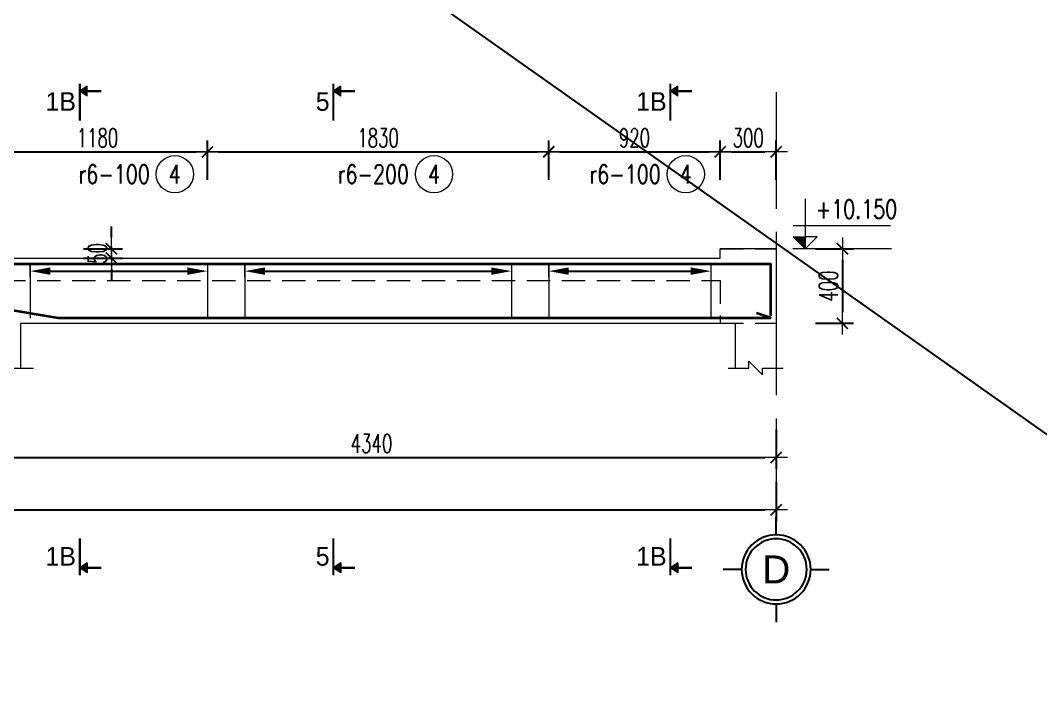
# Model space of a CAD drawing. Header units: millimetres. Extents: x -529861 to -223882, y -171969 to 61504.
# Drawn here: x -374648 to -369177, y -93475 to -89836 of the extents above; entities that cross this region are included whole.
import ezdxf
from ezdxf.enums import TextEntityAlignment as Align

# ---------------------------------------------------------------- set-up
doc = ezdxf.new("R2010")
doc.units = ezdxf.units.MM
doc.header["$LTSCALE"] = 5000
doc.linetypes.add('CENTER', pattern=[2, 1.25, -0.25, 0.25, -0.25])
doc.linetypes.add('HIDDEN', pattern=[0.375, 0.25, -0.125])
doc.layers.get('Defpoints').update_dxf_attribs({"color": 143})
for name, color, linetype, lineweight in [('dim', 8, 'Continuous', 18), ('kata_dim', 8, 'Continuous', 15), ('kata_grid', 8, 'CENTER', 5), ('kata_net khuat', 9, 'HIDDEN', 5), ('kata_net manh', 8, 'Continuous', 5), ('kata_net thay', 4, 'Continuous', 20), ('kata_text', 7, 'Continuous', 30), ('kata_thep chu', 1, 'Continuous', 35), ('kata_thep dai', 220, 'Continuous', 20), ('S-dims', 8, 'Continuous', 18)]:
    doc.layers.add(name, color=color, linetype=linetype, lineweight=lineweight)
doc.layers.add('KCS_Plotter', color=11, linetype='Continuous', plot=False)
doc.layers.add('text', color=255, linetype='Continuous')
doc.styles.add('AVANH', font='')
doc.styles.add('General text 1', font='')
doc.styles.add('kata_text', font='arial.ttf', dxfattribs={"width": 0.8})
doc.styles.add('vnsimpli', font='vnsimli.shx', dxfattribs={"width": 0.65})
doc.styles.get('AVANH').set_extended_font_data('.VnArialH')
doc.styles.get('General text 1').set_extended_font_data('.VnAvantH')
doc.dimstyles.new('kata_dim_40', dxfattribs={"dimscale": 40, "dimtxt": 2.5, "dimasz": 1.5, "dimexe": 1.5, "dimexo": 2.5, "dimtad": 1, "dimdec": 0, "dimzin": 0, "dimdsep": 46, "dimtxsty": 'vnsimpli', "dimblk": 'kata_block_ArchTick', "dimcen": 0.09, "dimdle": 1.2, "dimclrd": 8, "dimclre": 8, "dimclrt": 3, "dimadec": 0, "dimazin": 0, "dimtfac": 1, "dimtdec": 0, "dimtix": 1, "dimtofl": 0, "dimtmove": 0, "dimatfit": 3, "dimfxl": 3.75, "dimfxlon": 1, "dimtolj": 1, "dimtzin": 0, "dimarcsym": 0})
doc.dimstyles.new('kata_rai_thep', dxfattribs={"dimtxt": 2, "dimasz": 1, "dimexe": 0, "dimexo": 0, "dimtad": 1, "dimdec": 0, "dimzin": 12, "dimdsep": 46, "dimtxsty": 'kata_text', "dimblk": 'kata_block_RUNTIC', "dimcen": 0, "dimse1": 1, "dimse2": 1, "dimclrd": 6, "dimclre": 6, "dimclrt": 7, "dimadec": 0, "dimazin": 3, "dimtfac": 1, "dimtdec": 0, "dimtmove": 2, "dimatfit": 3, "dimldrblk": 'kata_block_LEADERTIC', "dimfxl": 1, "dimtolj": 1, "dimtzin": 0, "dimlwd": -1, "dimlwe": -1, "dimarcsym": 0})

# ---------------------------------------------------------------- blocks, each defined once
blk = doc.blocks.new('kata_block_ArchTick')
at = {"color": 8}
blk.add_line((1, 0), (-1, 0), dxfattribs=at)
at = {"color": 8, "const_width": 0.15}
blk.add_lwpolyline([(-0.5, -0.5), (0.5, 0.5)], dxfattribs=at)
blk = doc.blocks.new('*D761')
at = {"layer": 'Defpoints', "color": 0, "linetype": 'ByBlock', "ltscale": 1500, "transparency": 16777216}
for p in [(-370594.6, -90541.3), (-370894.6, -91061.3), (-370594.6, -91061.3)]:
    blk.add_point(p, dxfattribs=at)
at = {"layer": 'kata_dim', "color": 8, "linetype": 'ByBlock', "lineweight": -2, "ltscale": 1500, "transparency": 16777216}
for p, q in [((-370894.6, -90691.3), (-370894.6, -90481.3)), ((-370594.6, -90691.3), (-370594.6, -90481.3)), ((-370834.6, -90541.3), (-370654.6, -90541.3))]:
    blk.add_line(p, q, dxfattribs=at)
at = {"layer": 'kata_dim', "color": 8, "linetype": 'ByBlock', "lineweight": -2, "ltscale": 1500, "transparency": 16777216, "xscale": 60, "yscale": 60, "zscale": 60, "rotation": 180}
blk.add_blockref('kata_block_ArchTick', (-370894.6, -90541.3), dxfattribs=at)
at = {"layer": 'kata_dim', "color": 8, "linetype": 'ByBlock', "lineweight": -2, "ltscale": 1500, "transparency": 16777216, "xscale": 60, "yscale": 60, "zscale": 60}
blk.add_blockref('kata_block_ArchTick', (-370594.6, -90541.3), dxfattribs=at)
at = {"layer": 'kata_dim', "color": 3, "linetype": 'ByBlock', "ltscale": 1500, "transparency": 16777216, "insert": (-370744.6, -90466.3), "char_height": 100, "attachment_point": 5, "style": 'vnsimpli'}
blk.add_mtext('\\A1;300', dxfattribs=at)
blk = doc.blocks.new('*D762')
at = {"layer": 'Defpoints', "color": 0, "linetype": 'ByBlock', "ltscale": 1500, "transparency": 16777216}
for p in [(-373644.6, -90541.3), (-374824.6, -91061.3), (-373644.6, -91061.3)]:
    blk.add_point(p, dxfattribs=at)
at = {"layer": 'kata_dim', "color": 8, "linetype": 'ByBlock', "lineweight": -2, "ltscale": 1500, "transparency": 16777216}
for p, q in [((-374824.6, -90691.3), (-374824.6, -90481.3)), ((-373644.6, -90691.3), (-373644.6, -90481.3)), ((-374764.6, -90541.3), (-373704.6, -90541.3))]:
    blk.add_line(p, q, dxfattribs=at)
at = {"layer": 'kata_dim', "color": 8, "linetype": 'ByBlock', "lineweight": -2, "ltscale": 1500, "transparency": 16777216, "xscale": 60, "yscale": 60, "zscale": 60, "rotation": 180}
blk.add_blockref('kata_block_ArchTick', (-374824.6, -90541.3), dxfattribs=at)
at = {"layer": 'kata_dim', "color": 8, "linetype": 'ByBlock', "lineweight": -2, "ltscale": 1500, "transparency": 16777216, "xscale": 60, "yscale": 60, "zscale": 60}
blk.add_blockref('kata_block_ArchTick', (-373644.6, -90541.3), dxfattribs=at)
at = {"layer": 'kata_dim', "color": 3, "linetype": 'ByBlock', "ltscale": 1500, "transparency": 16777216, "insert": (-374234.6, -90466.3), "char_height": 100, "attachment_point": 5, "style": 'vnsimpli'}
blk.add_mtext('\\A1;1180', dxfattribs=at)
blk = doc.blocks.new('*D763')
at = {"layer": 'Defpoints', "color": 0, "linetype": 'ByBlock', "ltscale": 1500, "transparency": 16777216}
for p in [(-371814.6, -90541.3), (-373644.6, -91061.3), (-371814.6, -91061.3)]:
    blk.add_point(p, dxfattribs=at)
at = {"layer": 'kata_dim', "color": 8, "linetype": 'ByBlock', "lineweight": -2, "ltscale": 1500, "transparency": 16777216}
for p, q in [((-373644.6, -90691.3), (-373644.6, -90481.3)), ((-371814.6, -90691.3), (-371814.6, -90481.3)), ((-373584.6, -90541.3), (-371874.6, -90541.3))]:
    blk.add_line(p, q, dxfattribs=at)
at = {"layer": 'kata_dim', "color": 8, "linetype": 'ByBlock', "lineweight": -2, "ltscale": 1500, "transparency": 16777216, "xscale": 60, "yscale": 60, "zscale": 60, "rotation": 180}
blk.add_blockref('kata_block_ArchTick', (-373644.6, -90541.3), dxfattribs=at)
at = {"layer": 'kata_dim', "color": 8, "linetype": 'ByBlock', "lineweight": -2, "ltscale": 1500, "transparency": 16777216, "xscale": 60, "yscale": 60, "zscale": 60}
blk.add_blockref('kata_block_ArchTick', (-371814.6, -90541.3), dxfattribs=at)
at = {"layer": 'kata_dim', "color": 3, "linetype": 'ByBlock', "ltscale": 1500, "transparency": 16777216, "insert": (-372729.6, -90466.3), "char_height": 100, "attachment_point": 5, "style": 'vnsimpli'}
blk.add_mtext('\\A1;1830', dxfattribs=at)
blk = doc.blocks.new('*D764')
at = {"layer": 'Defpoints', "color": 0, "linetype": 'ByBlock', "ltscale": 1500, "transparency": 16777216}
for p in [(-370894.6, -90541.3), (-371814.6, -91061.3), (-370894.6, -91061.3)]:
    blk.add_point(p, dxfattribs=at)
at = {"layer": 'kata_dim', "color": 8, "linetype": 'ByBlock', "lineweight": -2, "ltscale": 1500, "transparency": 16777216}
for p, q in [((-371814.6, -90691.3), (-371814.6, -90481.3)), ((-370894.6, -90691.3), (-370894.6, -90481.3)), ((-371754.6, -90541.3), (-370954.6, -90541.3))]:
    blk.add_line(p, q, dxfattribs=at)
at = {"layer": 'kata_dim', "color": 8, "linetype": 'ByBlock', "lineweight": -2, "ltscale": 1500, "transparency": 16777216, "xscale": 60, "yscale": 60, "zscale": 60, "rotation": 180}
blk.add_blockref('kata_block_ArchTick', (-371814.6, -90541.3), dxfattribs=at)
at = {"layer": 'kata_dim', "color": 8, "linetype": 'ByBlock', "lineweight": -2, "ltscale": 1500, "transparency": 16777216, "xscale": 60, "yscale": 60, "zscale": 60}
blk.add_blockref('kata_block_ArchTick', (-370894.6, -90541.3), dxfattribs=at)
at = {"layer": 'kata_dim', "color": 3, "linetype": 'ByBlock', "ltscale": 1500, "transparency": 16777216, "insert": (-371354.6, -90466.3), "char_height": 100, "attachment_point": 5, "style": 'vnsimpli'}
blk.add_mtext('\\A1;920', dxfattribs=at)
blk = doc.blocks.new('*D765')
at = {"layer": 'Defpoints', "color": 0, "linetype": 'ByBlock', "ltscale": 1500, "transparency": 16777216}
for p in [(-370484.3, -91061.3), (-370484.3, -91461.3), (-370239.5, -91461.3)]:
    blk.add_point(p, dxfattribs=at)
at = {"layer": 'kata_dim', "color": 8, "linetype": 'ByBlock', "lineweight": -2, "ltscale": 1500, "transparency": 16777216}
for p, q in [((-370384.3, -91061.3), (-370179.5, -91061.3)), ((-370239.5, -91121.3), (-370239.5, -91401.3)), ((-370384.3, -91461.3), (-370179.5, -91461.3))]:
    blk.add_line(p, q, dxfattribs=at)
at = {"layer": 'kata_dim', "color": 8, "linetype": 'ByBlock', "lineweight": -2, "ltscale": 1500, "transparency": 16777216, "xscale": 60, "yscale": 60, "zscale": 60}
for p, rotation in [((-370239.5, -91061.3), 90), ((-370239.5, -91461.3), 270)]:
    blk.add_blockref('kata_block_ArchTick', p, dxfattribs=dict(at, rotation=rotation))
at = {"layer": 'kata_dim', "color": 3, "linetype": 'ByBlock', "ltscale": 1500, "transparency": 16777216, "insert": (-370314.5, -91261.3), "char_height": 100, "attachment_point": 5, "rotation": 90, "style": 'vnsimpli'}
blk.add_mtext('\\A1;400', dxfattribs=at)
blk = doc.blocks.new('kata_block_CT')
at = {"layer": 'S-dims', "linetype": 'ByBlock', "ltscale": 1500}
blk.add_hatch(color=256, dxfattribs=at).paths.add_polyline_path([(0, 1.6), (-1.61, 1.6), (0, 0)])
h = blk.add_hatch(dxfattribs=at)
h.set_pattern_fill('ANSI31', color=256, scale=1.406, style=0)
h.paths.add_polyline_path([(0, 1.6), (0, 0), (1.61, 1.6)])
for p, q in [((-1.59, 3.14), (11.47, 3.14)), ((11.56, 0), (-1.64, 0))]:
    blk.add_line(p, q, dxfattribs=at)
for points in [[(0, 6.69), (0, 0)], [(0, 0), (-1.61, 1.6), (0, 1.6)], [(0, 0), (1.61, 1.6), (0, 1.6)]]:
    blk.add_lwpolyline(points, dxfattribs=at)
at = {"layer": 'S-dims', "color": 3, "style": 'vnsimpli', "width": 0.75}
blk.add_attdef('CT', (1.41, 4.07), '', height=2.5, dxfattribs=at)
blk = doc.blocks.new('*D766')
at = {"layer": 'Defpoints', "color": 0, "linetype": 'ByBlock', "ltscale": 1500, "transparency": 16777216}
for p in [(-381894.6, -91461.3), (-370594.6, -91608.5), (-370594.6, -92461.3)]:
    blk.add_point(p, dxfattribs=at)
at = {"layer": 'kata_dim', "color": 8, "linetype": 'ByBlock', "lineweight": -2, "ltscale": 1500, "transparency": 16777216}
for p, q in [((-381894.6, -92311.3), (-381894.6, -92521.3)), ((-370594.6, -92311.3), (-370594.6, -92521.3)), ((-381834.6, -92461.3), (-370654.6, -92461.3))]:
    blk.add_line(p, q, dxfattribs=at)
at = {"layer": 'kata_dim', "color": 8, "linetype": 'ByBlock', "lineweight": -2, "ltscale": 1500, "transparency": 16777216, "xscale": 60, "yscale": 60, "zscale": 60, "rotation": 180}
blk.add_blockref('kata_block_ArchTick', (-381894.6, -92461.3), dxfattribs=at)
at = {"layer": 'kata_dim', "color": 8, "linetype": 'ByBlock', "lineweight": -2, "ltscale": 1500, "transparency": 16777216, "xscale": 60, "yscale": 60, "zscale": 60}
blk.add_blockref('kata_block_ArchTick', (-370594.6, -92461.3), dxfattribs=at)
at = {"layer": 'kata_dim', "color": 3, "linetype": 'ByBlock', "ltscale": 1500, "transparency": 16777216, "insert": (-376244.6, -92386.3), "char_height": 100, "attachment_point": 5, "style": 'vnsimpli'}
blk.add_mtext('\\A1;11300', dxfattribs=at)
blk = doc.blocks.new('*D772')
at = {"layer": 'Defpoints', "color": 0, "linetype": 'ByBlock', "ltscale": 1500, "transparency": 16777216}
for p in [(-370594.6, -91520.1), (-374934.6, -91570.8), (-370594.6, -92181.3)]:
    blk.add_point(p, dxfattribs=at)
at = {"layer": 'kata_dim', "color": 8, "linetype": 'ByBlock', "lineweight": -2, "ltscale": 1500, "transparency": 16777216}
for p, q in [((-374934.6, -92031.3), (-374934.6, -92241.3)), ((-370594.6, -92031.3), (-370594.6, -92241.3)), ((-374874.6, -92181.3), (-370654.6, -92181.3))]:
    blk.add_line(p, q, dxfattribs=at)
at = {"layer": 'kata_dim', "color": 8, "linetype": 'ByBlock', "lineweight": -2, "ltscale": 1500, "transparency": 16777216, "xscale": 60, "yscale": 60, "zscale": 60, "rotation": 180}
blk.add_blockref('kata_block_ArchTick', (-374934.6, -92181.3), dxfattribs=at)
at = {"layer": 'kata_dim', "color": 8, "linetype": 'ByBlock', "lineweight": -2, "ltscale": 1500, "transparency": 16777216, "xscale": 60, "yscale": 60, "zscale": 60}
blk.add_blockref('kata_block_ArchTick', (-370594.6, -92181.3), dxfattribs=at)
at = {"layer": 'kata_dim', "color": 3, "linetype": 'ByBlock', "ltscale": 1500, "transparency": 16777216, "insert": (-372764.6, -92106.3), "char_height": 100, "attachment_point": 5, "style": 'vnsimpli'}
blk.add_mtext('\\A1;4340', dxfattribs=at)
blk = doc.blocks.new('kata_block_GRID')
at = {"layer": 'dim', "color": 250, "linetype": 'Continuous', "lineweight": -3}
for p, q in [((0, 4.62), (0, 7.08)), ((-4.63, 0), (-7.09, 0)), ((4.63, 0), (7.09, 0)), ((0, -4.63), (0, -7.09))]:
    blk.add_line(p, q, dxfattribs=at)
at = {"layer": 'dim', "color": 250, "linetype": 'Continuous', "lineweight": -3, "extrusion": (0, 0, -1)}
blk.add_ellipse((0, 0), major_axis=(-4.63, 0), ratio=1, start_param=3.141414, end_param=9.424599, dxfattribs=at)
at = {"layer": 'dim', "color": 9, "linetype": 'Continuous', "lineweight": -3, "extrusion": (0, 0, -1)}
blk.add_ellipse((0, 0), major_axis=(-4.1, 0), ratio=1, start_param=3.140844, end_param=9.424029, dxfattribs=at)
at = {"layer": 'text', "color": 33, "style": 'AVANH'}
blk.add_attdef('GRID', text='', height=3.75, dxfattribs=at).set_placement((0, 0), align=Align.MIDDLE)
blk = doc.blocks.new('kata_block_RUNTIC')
at = {"layer": 'kata_dim', "color": 6}
blk.add_line((0, 0.75), (0, -0.75), dxfattribs=at)
blk.add_lwpolyline([(0, 0, 0, 1, 0), (-2.7, 0, 1, 1, 0)], format="xyseb", dxfattribs=at)
blk = doc.blocks.new('*D779')
at = {"layer": 'Defpoints', "color": 6, "linetype": 'ByBlock', "ltscale": 1500, "transparency": 16777216}
blk.add_line((-374554.6, -91181.3), (-373684.6, -91181.3), dxfattribs=at)
at = {"layer": 'Defpoints', "color": 0, "linetype": 'ByBlock', "ltscale": 1500, "transparency": 16777216}
for p in [(-374594.6, -91181.3), (-373644.6, -91181.3), (-373644.6, -91181.3)]:
    blk.add_point(p, dxfattribs=at)
at = {"layer": 'Defpoints', "color": 6, "linetype": 'ByBlock', "ltscale": 1500, "transparency": 16777216, "xscale": 40, "yscale": 40, "zscale": 40, "rotation": 180}
blk.add_blockref('kata_block_RUNTIC', (-374594.6, -91181.3), dxfattribs=at)
at = {"layer": 'Defpoints', "color": 6, "linetype": 'ByBlock', "ltscale": 1500, "transparency": 16777216, "xscale": 40, "yscale": 40, "zscale": 40}
blk.add_blockref('kata_block_RUNTIC', (-373644.6, -91181.3), dxfattribs=at)
blk = doc.blocks.new('kata_block_LEADERTIC')
at = {"layer": 'kata_dim', "color": 6}
blk.add_lwpolyline([(0, 0, 0, 1, 0), (-2.7, 0, 1, 1, 0)], format="xyseb", dxfattribs=at)
blk = doc.blocks.new('*D780')
at = {"layer": 'Defpoints', "color": 6, "linetype": 'ByBlock', "ltscale": 1500, "transparency": 16777216}
blk.add_line((-373404.6, -91181.3), (-372054.6, -91181.3), dxfattribs=at)
at = {"layer": 'Defpoints', "color": 0, "linetype": 'ByBlock', "ltscale": 1500, "transparency": 16777216}
for p in [(-373444.6, -91181.3), (-372014.6, -91181.3), (-372014.6, -91181.3)]:
    blk.add_point(p, dxfattribs=at)
at = {"layer": 'Defpoints', "color": 6, "linetype": 'ByBlock', "ltscale": 1500, "transparency": 16777216, "xscale": 40, "yscale": 40, "zscale": 40, "rotation": 180}
blk.add_blockref('kata_block_RUNTIC', (-373444.6, -91181.3), dxfattribs=at)
at = {"layer": 'Defpoints', "color": 6, "linetype": 'ByBlock', "ltscale": 1500, "transparency": 16777216, "xscale": 40, "yscale": 40, "zscale": 40}
blk.add_blockref('kata_block_RUNTIC', (-372014.6, -91181.3), dxfattribs=at)
blk = doc.blocks.new('*D781')
at = {"layer": 'Defpoints', "color": 6, "linetype": 'ByBlock', "ltscale": 1500, "transparency": 16777216}
blk.add_line((-371774.6, -91181.3), (-370984.6, -91181.3), dxfattribs=at)
at = {"layer": 'Defpoints', "color": 0, "linetype": 'ByBlock', "ltscale": 1500, "transparency": 16777216}
for p in [(-371814.6, -91181.3), (-370944.6, -91181.3), (-370944.6, -91181.3)]:
    blk.add_point(p, dxfattribs=at)
at = {"layer": 'Defpoints', "color": 6, "linetype": 'ByBlock', "ltscale": 1500, "transparency": 16777216, "xscale": 40, "yscale": 40, "zscale": 40, "rotation": 180}
blk.add_blockref('kata_block_RUNTIC', (-371814.6, -91181.3), dxfattribs=at)
at = {"layer": 'Defpoints', "color": 6, "linetype": 'ByBlock', "ltscale": 1500, "transparency": 16777216, "xscale": 40, "yscale": 40, "zscale": 40}
blk.add_blockref('kata_block_RUNTIC', (-370944.6, -91181.3), dxfattribs=at)
blk = doc.blocks.new('*U87')
blk.add_circle((2.5, 0), 2.5)
at = {"layer": 'kata_text', "color": 3, "style": 'vnsimpli', "width": 0.75}
blk.add_attdef('DKKC2', text='', height=2.5, dxfattribs=at).set_placement((-0.85, -1.25), align=Align.RIGHT)
at = {"layer": 'kata_text', "color": 7, "style": 'vnsimpli', "width": 0.75}
blk.add_attdef('SH3', text='', height=2.5, dxfattribs=at).set_placement((2.5, 0), align=Align.MIDDLE)
blk = doc.blocks.new('kata_block_SECBAL')
blk.add_hatch(color=2).paths.add_polyline_path([(0.99, 3.81), (0, 3.13), (0.99, 2.46)])
at = {"color": 2}
for p, q in [((0.99, 3.81), (0, 3.13)), ((0.99, 2.46), (0, 3.13)), ((0.99, 2.46), (0.99, 3.81))]:
    blk.add_line(p, q, dxfattribs=at)
at = {"color": 2, "const_width": 0.3}
for points in [[(0, -0.8), (0, 4.16)], [(0.99, 3.13), (2.89, 3.13)]]:
    blk.add_lwpolyline(points, dxfattribs=at)
at = {"color": 2, "linetype": 'ByBlock', "lineweight": -2, "style": 'General text 1'}
blk.add_attdef('DETAIL', text='', height=2.5, dxfattribs=at).set_placement((-0.5, 1.75), align=Align.MIDDLE_RIGHT)
blk = doc.blocks.new('*U88')
blk.add_hatch(color=2).paths.add_polyline_path([(0.99, -0.45), (0, 0.22), (0.99, 0.9)])
at = {"color": 2}
for p, q in [((0.99, 0.9), (0, 0.22)), ((0.99, -0.45), (0, 0.22)), ((0.99, 0.9), (0.99, -0.45))]:
    blk.add_line(p, q, dxfattribs=at)
at = {"color": 2, "const_width": 0.3}
for points in [[(0, 4.16), (0, -0.8)], [(0.99, 0.22), (2.89, 0.22)]]:
    blk.add_lwpolyline(points, dxfattribs=at)
at = {"color": 2, "linetype": 'ByBlock', "lineweight": -2, "style": 'General text 1'}
blk.add_attdef('DETAIL', text='', height=2.5, dxfattribs=at).set_placement((-0.5, 1.75), align=Align.MIDDLE_RIGHT)
blk = doc.blocks.new('*D791')
at = {"layer": 'Defpoints', "color": 0, "linetype": 'ByBlock', "ltscale": 1500, "transparency": 16777216}
for p in [(-374824.6, -91061.3), (-374824.6, -91111.3), (-374159.8, -91111.3)]:
    blk.add_point(p, dxfattribs=at)
at = {"layer": 'kata_dim', "color": 8, "linetype": 'ByBlock', "lineweight": -2, "ltscale": 1500, "transparency": 16777216}
for p, q in [((-374159.8, -91001.3), (-374159.8, -90941.3)), ((-374309.8, -91061.3), (-374099.8, -91061.3)), ((-374309.8, -91111.3), (-374099.8, -91111.3)), ((-374159.8, -91171.3), (-374159.8, -91231.3))]:
    blk.add_line(p, q, dxfattribs=at)
at = {"layer": 'kata_dim', "color": 8, "linetype": 'ByBlock', "lineweight": -2, "ltscale": 1500, "transparency": 16777216, "xscale": 60, "yscale": 60, "zscale": 60}
for p, rotation in [((-374159.8, -91061.3), 270), ((-374159.8, -91111.3), 90)]:
    blk.add_blockref('kata_block_ArchTick', p, dxfattribs=dict(at, rotation=rotation))
at = {"layer": 'kata_dim', "color": 3, "linetype": 'ByBlock', "ltscale": 1500, "transparency": 16777216, "insert": (-374234.8, -91086.3), "char_height": 100, "attachment_point": 5, "rotation": 90, "style": 'vnsimpli'}
blk.add_mtext('\\A1;50', dxfattribs=at)

msp = doc.modelspace()

# ---------------------------------------------------------------- linework, layer by layer
at = {"layer": 'kata_dim', "linetype": 'ByBlock', "ltscale": 1500}
for points in [[(-375111.31, -91701.3), (-374911.31, -91701.3), (-374911.31, -91634.64), (-374777.98, -91767.97), (-374777.98, -91701.3), (-374577.98, -91701.3)], [(-370851.31, -91701.3), (-370741.31, -91701.3), (-370741.31, -91664.64), (-370667.98, -91737.97), (-370667.98, -91701.3), (-370557.98, -91701.3)]]:
    msp.add_lwpolyline(points, dxfattribs=at)
at = {"layer": 'kata_grid', "ltscale": 0.1}
msp.add_line((-370594.64, -90221.3), (-370594.64, -92501.3), dxfattribs=at)
at = {"layer": 'kata_net khuat', "ltscale": 0.1}
msp.add_line((-370894.64, -91061.3), (-370594.64, -91061.3), dxfattribs=at)
msp.add_lwpolyline([(-375044.64, -91461.3), (-374744.64, -91461.3), (-374744.64, -91231.3), (-370894.64, -91231.3), (-370894.64, -91461.3), (-370594.64, -91461.3)], dxfattribs=at)
at = {"layer": 'kata_net thay', "linetype": 'ByBlock', "ltscale": 1500}
for p, q in [((-370894.64, -91111.3), (-370894.64, -91061.3)), ((-370594.64, -91061.3), (-370894.64, -91061.3)), ((-374824.64, -91111.3), (-370894.64, -91111.3))]:
    msp.add_line(p, q, dxfattribs=at)
for points in [[(-370594.64, -91061.3), (-370594.64, -91061.3), (-370594.64, -91461.3), (-370594.64, -91461.3), (-370594.64, -91701.3)], [(-374644.64, -91701.3), (-374644.64, -91461.3), (-370814.64, -91461.3), (-370814.64, -91701.3)]]:
    msp.add_lwpolyline(points, dxfattribs=at)
at = {"layer": 'kata_thep chu', "linetype": 'ByBlock', "ltscale": 1500}
for points in [[(-381864.64, -91541.3), (-381864.64, -91091.3), (-381864.64, -91091.3), (-375132.24, -91091.3), (-374832.24, -91141.3), (-370624.64, -91141.3), (-370624.64, -91141.3), (-370624.64, -91421.88)], [(-381789.64, -91406.3), (-381864.64, -91431.3), (-378044.64, -91431.3), (-377444.64, -91331.3), (-375044.64, -91331.3), (-374444.64, -91431.3), (-370624.64, -91431.3), (-370699.64, -91406.3)]]:
    msp.add_lwpolyline(points, dxfattribs=at)
at = {"layer": 'kata_thep dai', "linetype": 'ByBlock', "ltscale": 30}
for p, q in [((-374594.64, -91141.3), (-374594.64, -91434.3)), ((-373644.64, -91141.3), (-373644.64, -91434.3)), ((-373444.64, -91141.3), (-373444.64, -91434.3)), ((-372014.64, -91141.3), (-372014.64, -91434.3)), ((-371814.64, -91141.3), (-371814.64, -91434.3)), ((-370944.64, -91141.3), (-370944.64, -91434.3))]:
    msp.add_line(p, q, dxfattribs=at)
at = {"layer": 'KCS_Plotter', "linetype": 'ByBlock', "ltscale": 1500}
msp.add_line((-382996.51, -82262.77), (-361996.51, -97112.77), dxfattribs=at)

# ---------------------------------------------------------------- block references
at = {"layer": 'kata_dim', "color": 2, "linetype": 'ByBlock', "ltscale": 1500, "xscale": 40, "yscale": 40, "zscale": 40}
for name, p, values in [('kata_block_SECBAL', (-374329.64, -90341.3), {'DETAIL': '1B'}), ('kata_block_SECBAL', (-372969.64, -90341.3), {'DETAIL': '5'}), ('kata_block_SECBAL', (-371162.14, -90341.3), {'DETAIL': '1b'}), ('*U88', (-374329.64, -92781.3), {'DETAIL': '1B'}), ('*U88', (-372969.64, -92781.3), {'DETAIL': '5'}), ('*U88', (-371162.14, -92781.3), {'DETAIL': '1b'})]:
    msp.add_blockref(name, p, dxfattribs=at).add_auto_attribs(values)
at = {"layer": 'kata_dim', "linetype": 'ByBlock', "ltscale": 1500, "xscale": 40, "yscale": 40, "zscale": 40}
msp.add_blockref('kata_block_GRID', (-370594.64, -92781.3), dxfattribs=at).add_auto_attribs({'GRID': 'D'})
at = {"layer": 'kata_net manh', "linetype": 'ByBlock', "ltscale": 1500, "xscale": 40, "yscale": 40, "zscale": 40}
for p, values in [((-373919.64, -90661.3), {'SH3': '4', 'DKKC2': 'r6-100'}), ((-372529.64, -90661.3), {'SH3': '4', 'DKKC2': 'r6-200'}), ((-371179.64, -90661.3), {'SH3': '4', 'DKKC2': 'r6-100'})]:
    msp.add_blockref('*U87', p, dxfattribs=at).add_auto_attribs(values)
at = {"layer": 'kata_text', "linetype": 'ByBlock', "ltscale": 1500}
ref = msp.add_blockref('kata_block_CT', (-370439.45, -91061.3), dxfattribs=dict(at, xscale=40, yscale=40, zscale=40))
ref.add_attrib('CT', '+10.150', (-370383.07, -90898.57), dxfattribs={"layer": '0', "color": 3, "height": 100, "style": 'vnsimpli', "width": 0.75})

# ---------------------------------------------------------------- dimensions: what is measured, and where the dimension line sits
at = {"layer": 'Defpoints', "linetype": 'ByBlock', "ltscale": 1500}
for p1, p2, picture, middle in [((-374594.64, -91181.3), (-373644.64, -91181.3), '*D779', (-374119.64, -91181.3)), ((-373444.64, -91181.3), (-372014.64, -91181.3), '*D780', (-372729.64, -91181.3)), ((-371814.64, -91181.3), (-370944.64, -91181.3), '*D781', (-371379.64, -91181.3))]:
    dim = msp.add_aligned_dim(p1=p1, p2=p2, distance=0, text=' ', dimstyle='kata_rai_thep', override={"dimscale": 40}, dxfattribs=at)
    dim.commit()
    dim.dimension.update_dxf_attribs({"geometry": picture, "text_midpoint": middle})
at = {"layer": 'kata_dim', "linetype": 'ByBlock', "ltscale": 1500}
for base, p1, p2, picture, middle in [((-373644.64, -90541.3), (-374824.64, -91061.3), (-373644.64, -91061.3), '*D762', (-374234.64, -90466.3)), ((-371814.64, -90541.3), (-373644.64, -91061.3), (-371814.64, -91061.3), '*D763', (-372729.64, -90466.3)), ((-370894.64, -90541.3), (-371814.64, -91061.3), (-370894.64, -91061.3), '*D764', (-371354.64, -90466.3)), ((-370594.64, -90541.3), (-370894.64, -91061.3), (-370594.64, -91061.3), '*D761', (-370744.64, -90466.3)), ((-370594.64, -92461.3), (-381894.64, -91461.3), (-370594.64, -91608.49), '*D766', (-376244.64, -92386.3)), ((-370594.64, -92181.3), (-374934.64, -91570.82), (-370594.64, -91520.08), '*D772', (-372764.64, -92106.3))]:
    dim = msp.add_linear_dim(base=base, p1=p1, p2=p2, dimstyle='kata_dim_40', dxfattribs=at)
    dim.commit()
    dim.dimension.update_dxf_attribs({"geometry": picture, "text_midpoint": middle})
for base, p1, p2, angle, picture, middle in [((-374159.81, -91111.3), (-374824.64, -91061.3), (-374824.64, -91111.3), 90, '*D791', (-374234.81, -91086.3)), ((-370239.45, -91461.3), (-370484.3, -91061.3), (-370484.3, -91461.3), 270, '*D765', (-370314.45, -91261.3))]:
    dim = msp.add_linear_dim(base=base, p1=p1, p2=p2, angle=angle, dimstyle='kata_dim_40', dxfattribs=at)
    dim.commit()
    dim.dimension.update_dxf_attribs({"geometry": picture, "text_midpoint": middle})

doc.saveas('drawing.dxf')
